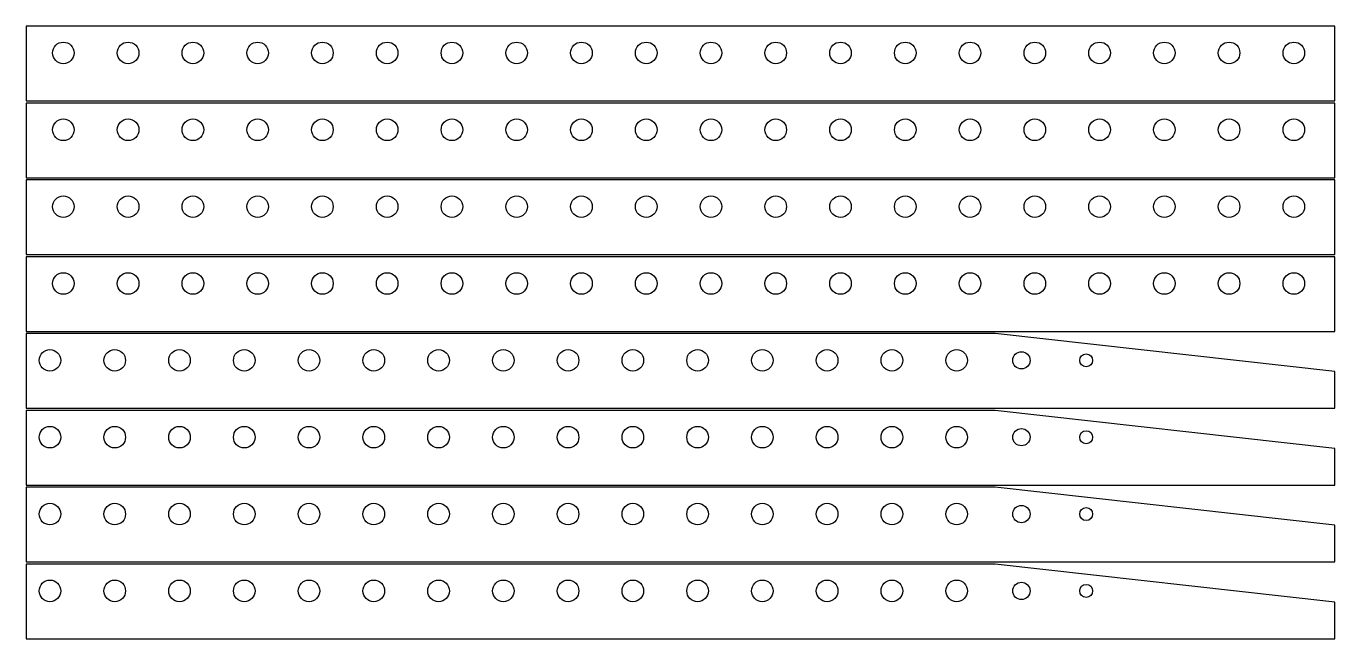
# Model space of a CAD drawing. Header units: millimetres. Extents: x -3041 to -10, y -1429 to -10.
import ezdxf

# ---------------------------------------------------------------- set-up
doc = ezdxf.new("R2010")
doc.units = ezdxf.units.MM
doc.layers.get('0').update_dxf_attribs({"linetype": 'CONTINUOUS'})

msp = doc.modelspace()

# ---------------------------------------------------------------- linework, layer by layer
for points in [[(-3041, -10), (-3041, -183), (-10, -183), (-10, -10)], [(-3041, -188), (-3041, -361), (-10, -361), (-10, -188)], [(-3041, -366), (-3041, -539), (-10, -539), (-10, -366)], [(-3041, -544), (-3041, -717), (-10, -717), (-10, -544)], [(-3041, -722), (-3041, -895), (-10, -895), (-10, -810), (-797, -722)], [(-3041, -900), (-3041, -1073), (-10, -1073), (-10, -988), (-797, -900)], [(-3041, -1078), (-3041, -1251), (-10, -1251), (-10, -1166), (-797, -1078)], [(-3041, -1256), (-3041, -1429), (-10, -1429), (-10, -1344), (-797, -1256)]]:
    msp.add_lwpolyline(points, close=True)
for centre, radius in [((-2954.9, -72), 25), ((-2804.9, -72), 25), ((-2654.9, -72), 25), ((-2504.9, -72), 25), ((-2354.9, -72), 25), ((-2204.9, -72), 25), ((-2054.9, -72), 25), ((-1904.9, -72), 25), ((-1754.9, -72), 25), ((-1604.9, -72), 25), ((-1454.9, -72), 25), ((-1304.9, -72), 25), ((-1154.9, -72), 25), ((-1004.9, -72), 25), ((-854.9, -72), 25), ((-704.9, -72), 25), ((-554.9, -72), 25), ((-404.9, -72), 25), ((-254.9, -72), 25), ((-104.9, -72), 25), ((-2954.9, -250), 25), ((-2804.9, -250), 25), ((-2654.9, -250), 25), ((-2504.9, -250), 25), ((-2354.9, -250), 25), ((-2204.9, -250), 25), ((-2054.9, -250), 25), ((-1904.9, -250), 25), ((-1754.9, -250), 25), ((-1604.9, -250), 25), ((-1454.9, -250), 25), ((-1304.9, -250), 25), ((-1154.9, -250), 25), ((-1004.9, -250), 25), ((-854.9, -250), 25), ((-704.9, -250), 25), ((-554.9, -250), 25), ((-404.9, -250), 25), ((-254.9, -250), 25), ((-104.9, -250), 25), ((-2954.9, -428), 25), ((-2804.9, -428), 25), ((-2654.9, -428), 25), ((-2504.9, -428), 25), ((-2354.9, -428), 25), ((-2204.9, -428), 25), ((-2054.9, -428), 25), ((-1904.9, -428), 25), ((-1754.9, -428), 25), ((-1604.9, -428), 25), ((-1454.9, -428), 25), ((-1304.9, -428), 25), ((-1154.9, -428), 25), ((-1004.9, -428), 25), ((-854.9, -428), 25), ((-704.9, -428), 25), ((-554.9, -428), 25), ((-404.9, -428), 25), ((-254.9, -428), 25), ((-104.9, -428), 25), ((-2954.9, -606), 25), ((-2804.9, -606), 25), ((-2654.9, -606), 25), ((-2504.9, -606), 25), ((-2354.9, -606), 25), ((-2204.9, -606), 25), ((-2054.9, -606), 25), ((-1904.9, -606), 25), ((-1754.9, -606), 25), ((-1604.9, -606), 25), ((-1454.9, -606), 25), ((-1304.9, -606), 25), ((-1154.9, -606), 25), ((-1004.9, -606), 25), ((-854.9, -606), 25), ((-704.9, -606), 25), ((-554.9, -606), 25), ((-404.9, -606), 25), ((-254.9, -606), 25), ((-104.9, -606), 25), ((-2985.9, -784), 25), ((-2835.9, -784), 25), ((-2685.9, -784), 25), ((-2535.9, -784), 25), ((-2385.9, -784), 25), ((-2235.9, -784), 25), ((-2085.9, -784), 25), ((-1935.9, -784), 25), ((-1785.9, -784), 25), ((-1635.9, -784), 25), ((-1485.9, -784), 25), ((-1335.9, -784), 25), ((-1185.9, -784), 25), ((-1035.9, -784), 25), ((-885.9, -784), 25), ((-735.9, -784), 20), ((-585.9, -784), 15), ((-2985.9, -962), 25), ((-2835.9, -962), 25), ((-2685.9, -962), 25), ((-2535.9, -962), 25), ((-2385.9, -962), 25), ((-2235.9, -962), 25), ((-2085.9, -962), 25), ((-1935.9, -962), 25), ((-1785.9, -962), 25), ((-1635.9, -962), 25), ((-1485.9, -962), 25), ((-1335.9, -962), 25), ((-1185.9, -962), 25), ((-1035.9, -962), 25), ((-885.9, -962), 25), ((-735.9, -962), 20), ((-585.9, -962), 15), ((-2985.9, -1140), 25), ((-2835.9, -1140), 25), ((-2685.9, -1140), 25), ((-2535.9, -1140), 25), ((-2385.9, -1140), 25), ((-2235.9, -1140), 25), ((-2085.9, -1140), 25), ((-1935.9, -1140), 25), ((-1785.9, -1140), 25), ((-1635.9, -1140), 25), ((-1485.9, -1140), 25), ((-1335.9, -1140), 25), ((-1185.9, -1140), 25), ((-1035.9, -1140), 25), ((-885.9, -1140), 25), ((-735.9, -1140), 20), ((-585.9, -1140), 15), ((-2985.9, -1318), 25), ((-2835.9, -1318), 25), ((-2685.9, -1318), 25), ((-2535.9, -1318), 25), ((-2385.9, -1318), 25), ((-2235.9, -1318), 25), ((-2085.9, -1318), 25), ((-1935.9, -1318), 25), ((-1785.9, -1318), 25), ((-1635.9, -1318), 25), ((-1485.9, -1318), 25), ((-1335.9, -1318), 25), ((-1185.9, -1318), 25), ((-1035.9, -1318), 25), ((-885.9, -1318), 25), ((-735.9, -1318), 20), ((-585.9, -1318), 15)]:
    msp.add_circle(centre, radius)

doc.saveas('drawing.dxf')
